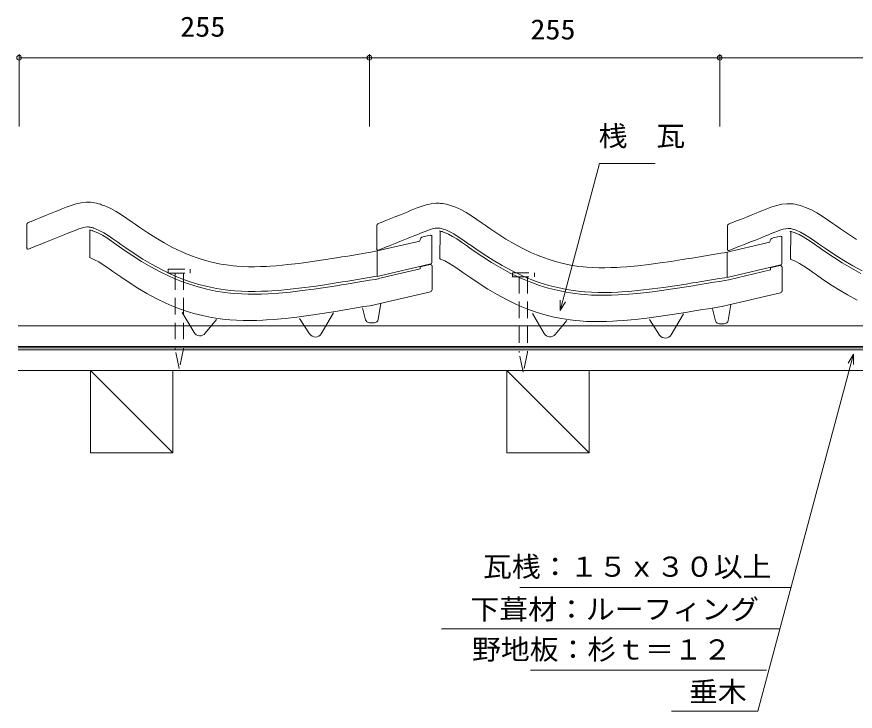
# Model space of a CAD drawing. Units: millimetres, scale not verified. Extents: x -569 to 588, y -246 to 262.
# Drawn here: x -569 to 41, y -246 to 260 of the extents above; entities that cross this region are included whole.
import ezdxf
from ezdxf.enums import TextEntityAlignment as Align

# ---------------------------------------------------------------- set-up
doc = ezdxf.new("R2010")
doc.units = ezdxf.units.MM
doc.header["$LTSCALE"] = 10
doc.linetypes.add('DASHED1', pattern=[1.8, 1.2, -0.6])
doc.linetypes.add('DASHED3', pattern=[4, 3, -1])
doc.layers.add('0-0_LAYER001', color=4, linetype='Continuous', lineweight=18)
doc.layers.add('0-1_LAYER004', color=7, linetype='Continuous', lineweight=18)
doc.styles.add('ＭＳ ゴシック', font='')
doc.styles.get('ＭＳ ゴシック').set_extended_font_data('MS Gothic')

msp = doc.modelspace()

# ---------------------------------------------------------------- linework, layer by layer
at = {"layer": '0-0_LAYER001', "color": 2}
for p, q in [((-567.33, 232.52), (-567.33, 180.02)), ((-312.33, 232.52), (-312.33, 180.02)), ((-57.33, 232.52), (-57.33, 180.02)), ((-567.33, 230.02), (-312.33, 230.02)), ((-312.33, 230.02), (-57.33, 230.02)), ((-57.33, 230.02), (197.67, 230.02)), ((453.67, 17.39), (-568.09, 17.39)), ((39.95, 14.25), (-29.66, -245.52)), ((-5.14, -155.46), (-202.82, -155.46)), ((-13.77, -185.56), (-259.77, -185.56)), ((-23.32, -215.66), (-194.99, -215.66)), ((-29.66, -245.52), (-92.56, -245.52))]:
    msp.add_line(p, q, dxfattribs=at)
at = {"layer": '0-0_LAYER001'}
for p, q in [((-560.56, 110.14), (-559.43, 110.59)), ((-561.82, 108.28), (-561.82, 91.75)), ((-516.1, 104.72), (-516.06, 104.71)), ((-516.06, 104.71), (-515.48, 104.59)), ((-515.73, 104.62), (-515.91, 84.45)), ((-515.48, 104.59), (-514.82, 104.43)), ((-514.82, 104.43), (-514.03, 104.2)), ((-514.03, 104.2), (-513.85, 104.14)), ((-513.85, 104.14), (-512.39, 103.61)), ((-307.03, 107.51), (-307.03, 90.98)), ((-305.77, 109.37), (-304.64, 109.82)), ((-261.31, 103.94), (-261.27, 103.94)), ((-261.27, 103.94), (-260.69, 103.82)), ((-260.94, 103.85), (-261.12, 83.68)), ((-260.69, 103.82), (-260.03, 103.66)), ((-51.82, 107.23), (-51.82, 90.7)), ((-50.56, 109.09), (-49.43, 109.54)), ((-512.39, 103.61), (-509.56, 102.34)), ((-509.56, 102.34), (-506.69, 100.79)), ((-506.69, 100.79), (-503.57, 98.86)), ((-503.57, 98.86), (-500.2, 96.6)), ((-268.03, 100.92), (-273.27, 99.7)), ((-266.88, 99.99), (-266.88, 80.91)), ((-260.03, 103.66), (-259.24, 103.43)), ((-259.24, 103.43), (-259.06, 103.37)), ((-259.06, 103.37), (-257.6, 102.84)), ((-257.6, 102.84), (-254.77, 101.57)), ((-254.77, 101.57), (-251.9, 100.01)), ((-251.9, 100.01), (-248.78, 98.09)), ((-248.78, 98.09), (-245.41, 95.82)), ((-13.24, 100.14), (-18.48, 98.93)), ((-12.09, 99.22), (-12.09, 80.14)), ((-6.1, 103.67), (-6.06, 103.66)), ((-6.06, 103.66), (-5.48, 103.54)), ((-5.73, 103.57), (-5.91, 83.4)), ((-5.48, 103.54), (-4.82, 103.38)), ((-4.82, 103.38), (-4.03, 103.15)), ((-4.03, 103.15), (-3.85, 103.09)), ((-3.85, 103.09), (-2.39, 102.56)), ((-2.39, 102.56), (0.44, 101.29)), ((0.44, 101.29), (3.31, 99.74)), ((3.31, 99.74), (6.43, 97.81)), ((6.43, 97.81), (9.8, 95.54)), ((-560.52, 90.81), (-554.13, 93.33)), ((-500.2, 96.6), (-496.58, 94.06)), ((-496.58, 94.06), (-494.35, 92.48)), ((-494.35, 92.48), (-490.81, 90.02)), ((-308.84, 88.91), (-275.59, 96.62)), ((-305.73, 90.03), (-299.34, 92.56)), ((-245.41, 95.82), (-241.79, 93.28)), ((-241.79, 93.28), (-239.56, 91.71)), ((-239.56, 91.71), (-236.02, 89.25)), ((-54.05, 88.14), (-20.8, 95.84)), ((-50.52, 89.76), (-44.13, 92.28)), ((9.8, 95.54), (13.42, 93.01)), ((13.42, 93.01), (15.65, 91.43)), ((-490.81, 90.02), (-484.62, 85.86)), ((-484.62, 85.86), (-478.21, 81.77)), ((-306.82, 89.38), (-306.82, 70.91)), ((-236.02, 89.25), (-229.83, 85.08)), ((-52.03, 88.61), (-52.03, 70.13)), ((15.65, 91.43), (19.19, 88.97)), ((19.19, 88.97), (25.38, 84.81)), ((-516.07, 84.58), (-515.32, 84.31)), ((-515.32, 84.31), (-512.35, 82.98)), ((-512.35, 82.98), (-509.37, 81.36)), ((-509.37, 81.36), (-506.17, 79.38)), ((-506.17, 79.38), (-502.75, 77.08)), ((-478.21, 81.77), (-471.57, 77.84)), ((-267.74, 79.96), (-306.82, 70.91)), ((-274.55, 78.15), (-268.21, 79.62)), ((-261.28, 83.81), (-260.53, 83.53)), ((-260.53, 83.53), (-257.56, 82.2)), ((-257.56, 82.2), (-254.58, 80.59)), ((-254.58, 80.59), (-251.38, 78.61)), ((-229.83, 85.08), (-223.42, 81)), ((-223.42, 81), (-216.79, 77.07)), ((-6.07, 83.53), (-5.32, 83.26)), ((-5.32, 83.26), (-2.35, 81.93)), ((-2.35, 81.93), (0.63, 80.31)), ((0.63, 80.31), (3.83, 78.33)), ((25.38, 84.81), (31.79, 80.72)), ((31.79, 80.72), (38.43, 76.79)), ((-502.75, 77.08), (-499.11, 74.53)), ((-499.11, 74.53), (-496.88, 72.96)), ((-471.57, 77.84), (-464.68, 74.11)), ((-464.68, 74.11), (-457.61, 70.7)), ((-305.64, 69.25), (-275.33, 76.34)), ((-275.32, 77.19), (-275.33, 76.34)), ((-266.77, 78.92), (-266.77, 60.75)), ((-251.38, 78.61), (-247.96, 76.31)), ((-247.96, 76.31), (-244.32, 73.76)), ((-244.32, 73.76), (-242.09, 72.19)), ((-216.79, 77.07), (-209.89, 73.34)), ((-209.89, 73.34), (-202.82, 69.92)), ((-12.95, 79.19), (-52.03, 70.13)), ((-50.85, 68.47), (-20.54, 75.57)), ((-20.53, 76.41), (-20.54, 75.57)), ((-19.76, 77.38), (-13.42, 78.85)), ((-11.98, 78.15), (-11.98, 59.98)), ((3.83, 78.33), (7.25, 76.03)), ((7.25, 76.03), (10.89, 73.48)), ((10.89, 73.48), (13.12, 71.91)), ((38.43, 76.79), (45.32, 73.06)), ((-496.88, 72.96), (-493.36, 70.51)), ((-493.36, 70.51), (-487.21, 66.37)), ((-457.61, 70.7), (-453.25, 68.8)), ((-453.25, 68.8), (-449.56, 67.33)), ((-449.56, 67.33), (-443.4, 65.13)), ((-320.7, 66.66), (-316.5, 67.35)), ((-316.5, 67.35), (-312.3, 68.05)), ((-312.3, 68.05), (-308.11, 68.74)), ((-308.11, 68.74), (-305.69, 69.15)), ((-242.09, 72.19), (-238.57, 69.74)), ((-238.57, 69.74), (-232.42, 65.6)), ((-202.82, 69.92), (-198.46, 68.03)), ((-198.46, 68.03), (-194.77, 66.56)), ((-61.71, 66.58), (-57.51, 67.27)), ((-57.51, 67.27), (-53.32, 67.97)), ((-53.32, 67.97), (-50.9, 68.37)), ((13.12, 71.91), (16.64, 69.46)), ((16.64, 69.46), (22.79, 65.32)), ((-487.21, 66.37), (-480.85, 62.32)), ((-480.85, 62.32), (-474.27, 58.42)), ((-443.4, 65.13), (-437.03, 63.18)), ((-437.03, 63.18), (-430.57, 61.52)), ((-430.57, 61.52), (-424.02, 60.17)), ((-361.21, 60.5), (-352.8, 61.61)), ((-352.8, 61.61), (-344.5, 62.83)), ((-344.5, 62.83), (-336.29, 64.12)), ((-336.29, 64.12), (-331.56, 64.88)), ((-331.56, 64.88), (-329.11, 65.28)), ((-329.11, 65.28), (-324.9, 65.97)), ((-324.9, 65.97), (-320.7, 66.66)), ((-232.42, 65.6), (-226.06, 61.55)), ((-226.06, 61.55), (-219.48, 57.65)), ((-194.77, 66.56), (-188.61, 64.35)), ((-188.61, 64.35), (-182.24, 62.4)), ((-182.24, 62.4), (-175.78, 60.75)), ((-98.01, 60.84), (-89.71, 62.06)), ((-89.71, 62.06), (-81.5, 63.34)), ((-81.5, 63.34), (-76.77, 64.11)), ((-76.77, 64.11), (-74.32, 64.51)), ((-74.32, 64.51), (-70.11, 65.19)), ((-70.11, 65.19), (-65.91, 65.88)), ((-65.91, 65.88), (-61.71, 66.58)), ((22.79, 65.32), (29.15, 61.27)), ((29.15, 61.27), (35.73, 57.37)), ((-474.27, 58.42), (-467.45, 54.73)), ((-424.02, 60.17), (-417.51, 59.15)), ((-417.51, 59.15), (-413.58, 58.68)), ((-413.58, 58.68), (-410.53, 58.4)), ((-410.53, 58.4), (-405.57, 58.08)), ((-405.57, 58.08), (-400.6, 57.93)), ((-400.6, 57.93), (-395.7, 57.91)), ((-395.7, 57.91), (-390.87, 58.02)), ((-390.87, 58.02), (-386.15, 58.22)), ((-386.15, 58.22), (-383.34, 58.38)), ((-383.34, 58.38), (-378.28, 58.74)), ((-378.28, 58.74), (-369.72, 59.52)), ((-369.72, 59.52), (-361.21, 60.5)), ((-267.92, 59.61), (-310.74, 49.69)), ((-219.48, 57.65), (-212.66, 53.96)), ((-175.78, 60.75), (-169.23, 59.4)), ((-169.23, 59.4), (-162.72, 58.37)), ((-162.72, 58.37), (-158.79, 57.91)), ((-158.79, 57.91), (-155.74, 57.63)), ((-155.74, 57.63), (-150.78, 57.31)), ((-150.78, 57.31), (-145.81, 57.15)), ((-145.81, 57.15), (-140.91, 57.14)), ((-140.91, 57.14), (-136.08, 57.24)), ((-136.08, 57.24), (-131.36, 57.45)), ((-131.36, 57.45), (-128.55, 57.61)), ((-128.55, 57.61), (-123.49, 57.97)), ((-123.49, 57.97), (-114.93, 58.75)), ((-114.93, 58.75), (-106.42, 59.72)), ((-106.42, 59.72), (-98.01, 60.84)), ((-13.13, 58.84), (-55.95, 48.92)), ((35.73, 57.37), (42.55, 53.68)), ((-467.45, 54.73), (-460.46, 51.35)), ((-460.46, 51.35), (-456.16, 49.49)), ((-456.16, 49.49), (-452.54, 48.04)), ((-320.51, 48.16), (-316.31, 48.86)), ((-316.31, 48.86), (-312.12, 49.56)), ((-312.12, 49.56), (-310.51, 49.82)), ((-305.95, 39.64), (-304.02, 51.25)), ((-212.66, 53.96), (-205.67, 50.58)), ((-205.67, 50.58), (-201.37, 48.72)), ((-57.33, 48.78), (-55.72, 49.05)), ((-51.16, 38.87), (-49.23, 50.47)), ((-452.54, 48.04), (-446.45, 45.87)), ((-440.02, 30.12), (-448.55, 44.65)), ((-446.45, 45.87), (-440.17, 43.94)), ((-440.17, 43.94), (-433.8, 42.31)), ((-356.76, 42.43), (-348.48, 43.65)), ((-348.48, 43.65), (-340.29, 44.93)), ((-347.4, 29.19), (-338.46, 44.43)), ((-340.29, 44.93), (-335.56, 45.69)), ((-335.56, 45.69), (-333.11, 46.09)), ((-333.11, 46.09), (-328.91, 46.78)), ((-328.91, 46.78), (-324.7, 47.47)), ((-324.7, 47.47), (-320.51, 48.16)), ((-315.23, 39.38), (-317.48, 47.95)), ((-201.37, 48.72), (-197.75, 47.27)), ((-197.75, 47.27), (-191.66, 45.09)), ((-185.23, 29.34), (-193.76, 43.88)), ((-191.66, 45.09), (-185.38, 43.17)), ((-185.38, 43.17), (-179.01, 41.54)), ((-101.97, 41.66), (-93.69, 42.88)), ((-93.69, 42.88), (-85.5, 44.16)), ((-92.61, 28.41), (-83.67, 43.66)), ((-85.5, 44.16), (-80.77, 44.92)), ((-80.77, 44.92), (-78.32, 45.32)), ((-78.32, 45.32), (-74.12, 46.01)), ((-74.12, 46.01), (-69.91, 46.7)), ((-69.91, 46.7), (-65.72, 47.39)), ((-65.72, 47.39), (-61.52, 48.09)), ((-60.44, 38.6), (-62.69, 47.18)), ((-61.52, 48.09), (-57.33, 48.78)), ((-433.8, 42.31), (-427.35, 40.98)), ((-431.85, 29.47), (-423.54, 39.53)), ((-427.35, 40.98), (-420.92, 39.97)), ((-420.92, 39.97), (-417.05, 39.51)), ((-417.05, 39.51), (-414.05, 39.24)), ((-414.05, 39.24), (-409.16, 38.92)), ((-409.16, 38.92), (-404.25, 38.77)), ((-404.25, 38.77), (-399.4, 38.75)), ((-399.4, 38.75), (-394.62, 38.86)), ((-394.62, 38.86), (-389.93, 39.06)), ((-389.93, 39.06), (-387.16, 39.22)), ((-387.16, 39.22), (-382.13, 39.57)), ((-382.13, 39.57), (-373.61, 40.35)), ((-373.61, 40.35), (-365.14, 41.32)), ((-365.14, 41.32), (-356.76, 42.43)), ((-355.91, 29), (-363.23, 40.3)), ((-308.91, 37.14), (-312.33, 37.14)), ((-179.01, 41.54), (-172.56, 40.2)), ((-177.06, 28.69), (-168.75, 38.76)), ((-172.56, 40.2), (-166.13, 39.19)), ((-166.13, 39.19), (-162.26, 38.74)), ((-162.26, 38.74), (-159.26, 38.46)), ((-159.26, 38.46), (-154.37, 38.15)), ((-154.37, 38.15), (-149.46, 37.99)), ((-149.46, 37.99), (-144.61, 37.98)), ((-144.61, 37.98), (-139.83, 38.08)), ((-139.83, 38.08), (-135.14, 38.28)), ((-135.14, 38.28), (-132.37, 38.44)), ((-132.37, 38.44), (-127.34, 38.8)), ((-127.34, 38.8), (-118.82, 39.58)), ((-118.82, 39.58), (-110.35, 40.55)), ((-110.35, 40.55), (-101.97, 41.66)), ((-101.12, 28.22), (-108.44, 39.53)), ((-54.12, 36.36), (-57.54, 36.36))]:
    msp.add_line(p, q, dxfattribs=at)
at = {"layer": '0-0_LAYER001', "color": 2, "linetype": 'DASHED1'}
for p, q in [((-453.73, 73.16), (-453.73, 18.02)), ((-447.73, 73.16), (-447.73, 18.27)), ((-203.29, 70.54), (-203.29, 15.39)), ((-197.29, 70.54), (-197.29, 15.64)), ((-450.78, 3.76), (-453.73, 18.02)), ((-447.73, 18.27), (-450.78, 3.76)), ((-200.34, 1.13), (-203.29, 15.39)), ((-197.29, 15.64), (-200.34, 1.13))]:
    msp.add_line(p, q, dxfattribs=at)
at = {"layer": '0-0_LAYER001', "color": 2, "linetype": 'DASHED3'}
msp.add_line((453.67, 18.89), (-568.09, 18.89), dxfattribs=at)
at = {"layer": '0-0_LAYER001'}
for points in [[(-559.43, 110.59), (-558.63, 110.91), (-555.09, 112.3), (-551.56, 113.7), (-548.01, 115.11), (-544.44, 116.54), (-540.86, 118.01), (-538.76, 118.87), (-536.7, 119.73), (-533.11, 121.18), (-529.5, 122.51), (-525.85, 123.63), (-522.18, 124.43), (-518.48, 124.83), (-516.32, 124.83), (-515.47, 124.78), (-514.01, 124.63), (-512.54, 124.4), (-511.08, 124.11), (-509.64, 123.75), (-508.2, 123.34), (-507.38, 123.07), (-504.87, 122.16), (-500.68, 120.28), (-496.65, 118.1), (-492.73, 115.67), (-488.88, 113.09), (-485.08, 110.42), (-482.88, 108.87), (-479.51, 106.53), (-473.66, 102.59), (-467.74, 98.82), (-461.71, 95.24), (-455.57, 91.92), (-449.28, 88.88), (-445.56, 87.27), (-442.48, 86.04), (-437.1, 84.11), (-431.62, 82.43), (-426.06, 81.01)], [(-304.64, 109.82), (-303.84, 110.13), (-300.31, 111.52), (-296.77, 112.92), (-293.22, 114.34), (-289.65, 115.77), (-286.07, 117.23), (-283.97, 118.1), (-281.91, 118.95), (-278.32, 120.41), (-274.71, 121.74), (-271.06, 122.86), (-267.39, 123.66), (-263.69, 124.06), (-261.53, 124.06), (-260.68, 124.01), (-259.22, 123.86), (-257.75, 123.63), (-256.29, 123.34), (-254.85, 122.98), (-253.41, 122.56), (-252.59, 122.3), (-250.08, 121.39), (-245.89, 119.51), (-241.86, 117.32), (-237.94, 114.9), (-234.09, 112.31), (-230.29, 109.65), (-228.09, 108.09), (-224.72, 105.75), (-218.87, 101.82), (-212.95, 98.04), (-206.92, 94.47), (-200.78, 91.15), (-194.49, 88.11), (-190.77, 86.5), (-187.69, 85.27), (-182.31, 83.34), (-176.83, 81.66), (-171.27, 80.24)], [(-49.43, 109.54), (-48.63, 109.86), (-45.09, 111.25), (-41.56, 112.64), (-38.01, 114.06), (-34.44, 115.49), (-30.86, 116.96), (-28.76, 117.82), (-26.7, 118.68), (-23.11, 120.13), (-19.5, 121.46), (-15.85, 122.58), (-12.18, 123.38), (-8.48, 123.78), (-6.32, 123.78), (-5.47, 123.73), (-4.01, 123.58), (-2.54, 123.35), (-1.08, 123.06), (0.36, 122.7), (1.8, 122.29), (2.62, 122.02), (5.13, 121.11), (9.32, 119.23), (13.35, 117.04), (17.27, 114.62), (21.12, 112.03), (24.92, 109.37), (27.12, 107.81), (30.49, 105.47), (36.34, 101.54), (42.26, 97.76)], [(-554.09, 93.35), (-552.04, 94.16), (-548.49, 95.55), (-544.92, 96.96), (-541.32, 98.4), (-537.68, 99.86), (-534.03, 101.35), (-531.88, 102.24), (-529.87, 103.07), (-526.62, 104.39), (-523.74, 105.45), (-521.28, 106.2), (-519.29, 106.64), (-517.52, 106.83), (-516.84, 106.83), (-516.91, 106.83), (-516.3, 106.77), (-515.71, 106.68), (-515.04, 106.54), (-514.3, 106.36), (-513.45, 106.12), (-513.2, 106.04), (-511.63, 105.47), (-508.67, 104.14), (-505.68, 102.52), (-502.49, 100.54), (-499.07, 98.24), (-495.43, 95.69), (-493.2, 94.12), (-489.68, 91.67), (-483.53, 87.53), (-477.16, 83.48), (-470.59, 79.58), (-463.77, 75.89), (-456.78, 72.51), (-452.48, 70.65), (-448.85, 69.2), (-442.77, 67.03), (-436.49, 65.1), (-430.12, 63.47)], [(-299.3, 92.58), (-297.25, 93.38), (-293.7, 94.78), (-290.13, 96.19), (-286.53, 97.63), (-282.89, 99.09), (-279.24, 100.58), (-277.09, 101.46), (-275.08, 102.3), (-271.83, 103.62), (-268.95, 104.68), (-266.49, 105.43), (-264.5, 105.87), (-262.73, 106.06), (-262.05, 106.06), (-262.12, 106.06), (-261.51, 106), (-260.92, 105.91), (-260.25, 105.77), (-259.51, 105.59), (-258.66, 105.34), (-258.41, 105.26), (-256.84, 104.69), (-253.88, 103.36), (-250.89, 101.75), (-247.7, 99.77), (-244.28, 97.47), (-240.64, 94.92), (-238.41, 93.35), (-234.89, 90.9), (-228.74, 86.76), (-222.37, 82.71), (-215.8, 78.81), (-208.98, 75.12), (-201.99, 71.74), (-197.69, 69.88), (-194.06, 68.43), (-187.98, 66.25), (-181.7, 64.33), (-175.33, 62.7)], [(-44.09, 92.3), (-42.04, 93.11), (-38.49, 94.5), (-34.92, 95.91), (-31.32, 97.35), (-27.68, 98.81), (-24.03, 100.3), (-21.88, 101.19), (-19.87, 102.02), (-16.62, 103.34), (-13.74, 104.4), (-11.28, 105.15), (-9.29, 105.59), (-7.52, 105.78), (-6.84, 105.78), (-6.91, 105.78), (-6.3, 105.72), (-5.71, 105.63), (-5.04, 105.49), (-4.3, 105.31), (-3.45, 105.06), (-3.2, 104.99), (-1.63, 104.42), (1.33, 103.09), (4.32, 101.47), (7.51, 99.49), (10.93, 97.19), (14.57, 94.64), (16.8, 93.07), (20.32, 90.62), (26.47, 86.48), (32.84, 82.43), (39.41, 78.53), (46.23, 74.84)], [(-426.06, 81.01), (-420.45, 79.85), (-414.79, 78.96), (-411.49, 78.58), (-408.97, 78.34), (-404.61, 78.06), (-400.25, 77.93), (-395.88, 77.91), (-391.52, 78.01), (-387.15, 78.2), (-384.63, 78.34), (-379.9, 78.68), (-371.77, 79.42), (-363.66, 80.35), (-355.57, 81.42), (-347.49, 82.61), (-339.43, 83.87), (-334.75, 84.62), (-332.32, 85.02), (-328.14, 85.7), (-323.95, 86.39), (-319.76, 87.08), (-315.58, 87.78), (-311.39, 88.47), (-308.97, 88.88)], [(-171.27, 80.24), (-165.66, 79.08), (-160, 78.19), (-156.7, 77.8), (-154.18, 77.57), (-149.82, 77.29), (-145.46, 77.15), (-141.09, 77.14), (-136.73, 77.23), (-132.36, 77.42), (-129.84, 77.57), (-125.11, 77.9), (-116.98, 78.65), (-108.87, 79.57), (-100.78, 80.65), (-92.7, 81.83), (-84.64, 83.1), (-79.96, 83.85), (-77.53, 84.24), (-73.35, 84.93), (-69.16, 85.62), (-64.97, 86.31), (-60.79, 87), (-56.6, 87.7), (-54.18, 88.1)], [(-430.12, 63.47), (-423.66, 62.14), (-417.24, 61.13), (-413.37, 60.67), (-410.37, 60.4), (-405.47, 60.08), (-400.56, 59.93), (-395.72, 59.91), (-390.93, 60.02), (-386.25, 60.22), (-383.47, 60.38), (-378.44, 60.73), (-369.93, 61.51), (-361.46, 62.48), (-353.08, 63.59), (-344.8, 64.81), (-336.6, 66.09), (-331.88, 66.85), (-329.43, 67.25), (-325.22, 67.94), (-321.02, 68.63), (-316.82, 69.32), (-312.63, 70.02), (-308.44, 70.72), (-306.83, 70.98)], [(-175.33, 62.7), (-168.87, 61.36), (-162.45, 60.35), (-158.58, 59.9), (-155.58, 59.62), (-150.68, 59.31), (-145.77, 59.15), (-140.93, 59.14), (-136.14, 59.24), (-131.46, 59.44), (-128.68, 59.6), (-123.65, 59.96), (-115.14, 60.74), (-106.67, 61.71), (-98.29, 62.82), (-90.01, 64.04), (-81.81, 65.32), (-77.09, 66.08), (-74.64, 66.48), (-70.43, 67.17), (-66.23, 67.86), (-62.03, 68.55), (-57.84, 69.25), (-53.65, 69.94), (-52.04, 70.21)]]:
    msp.add_lwpolyline(points, dxfattribs=at)
at = {"layer": '0-0_LAYER001', "color": 2, "linetype": 'DASHED1'}
for points in [[(-458.73, 76.16), (-442.73, 76.16), (-442.73, 73.16)], [(-458.73, 76.16), (-458.73, 73.16), (-442.73, 73.16)], [(-208.29, 73.54), (-192.29, 73.54), (-192.29, 70.54)], [(-208.29, 73.54), (-208.29, 70.54), (-192.29, 70.54)]]:
    msp.add_lwpolyline(points, dxfattribs=at)
at = {"layer": '0-0_LAYER001', "color": 2}
msp.add_lwpolyline([(36.2, 7.75), (39.95, 14.25), (39.95, 6.75)], dxfattribs=at)
for centre in [(-567.33, 230.02), (-312.33, 230.02), (-312.33, 230.02), (-57.33, 230.02), (-57.33, 230.02)]:
    msp.add_circle(centre, 1.7, dxfattribs=at)
at = {"layer": '0-0_LAYER001'}
for centre, radius, start, end in [((-559.82, 108.28), 2, 111.74902, 180), ((-305.03, 107.51), 2, 111.74902, 180), ((-49.82, 107.23), 2, 111.74902, 180), ((-272.59, 96.78), 3, 103.0288, 179.5), ((-267.8, 99.94), 1, 359.5, 103.0288), ((-17.8, 96.01), 3, 103.0288, 179.5), ((-13.01, 99.17), 1, 359.5, 103.0288), ((-560.89, 91.74), 1, 179.5, 291.53166), ((-306.1, 90.96), 1, 179.5, 291.53166), ((-50.89, 90.69), 1, 179.5, 291.53166), ((-267.99, 78.65), 1, 359.5, 103.08296), ((-267.97, 80.93), 1, 283.04497, 359.5), ((-13.18, 80.16), 1, 283.04497, 359.5), ((-274.32, 77.18), 1, 103.08296, 179.5), ((-19.53, 76.41), 1, 103.08296, 179.5), ((-13.2, 77.88), 1, 359.5, 103.08296), ((-268.15, 60.58), 1, 283.04497, 359.5), ((-13.36, 59.81), 1, 283.04497, 359.5), ((-312.33, 40.14), 3, 194.67639, 270), ((-308.91, 40.14), 3, 270, 350.53767), ((-57.54, 39.36), 3, 194.67639, 270), ((-54.12, 39.36), 3, 270, 350.53767), ((-435.71, 32.65), 5, 210.42578, 320.47001), ((-351.71, 31.71), 5, 212.93986, 329.61716), ((-180.92, 31.87), 5, 210.42578, 320.47001), ((-96.92, 30.94), 5, 212.93986, 329.61716)]:
    msp.add_arc(centre, radius, start, end, dxfattribs=at)
at = {"layer": '0-1_LAYER004'}
for p, q in [((-312.33, 232.52), (-312.33, 180.02)), ((-57.33, 232.52), (-57.33, 180.02)), ((-567.33, 231.72), (-567.33, 180.02)), ((-567.33, 230.02), (497.67, 230.02)), ((-173.43, 46), (-144.77, 152.97)), ((-144.77, 152.97), (-104.27, 152.97)), ((-568.09, 34.87), (453.67, 34.87)), ((453.67, 19.87), (-568.09, 19.87)), ((453.67, 18.89), (-568.09, 18.89)), ((-568.09, 17.39), (453.67, 17.39)), ((39.95, 14.25), (-29.66, -245.52)), ((39.95, 14.25), (36.2, 7.75)), ((39.95, 14.25), (39.95, 6.75)), ((-455.33, -57.61), (-515.33, 2.39)), ((-152.33, -57.61), (-212.33, 2.39)), ((-202.82, -155.46), (-5.53, -155.46)), ((-259.77, -185.56), (-13.77, -185.56)), ((-194.99, -215.66), (-23.32, -215.66)), ((-92.56, -245.52), (-29.66, -245.52))]:
    msp.add_line(p, q, dxfattribs=at)
at = {"layer": '0-1_LAYER004', "color": 2}
for p, q in [((453.67, 34.87), (-568.09, 34.87)), ((453.67, 19.87), (-568.09, 19.87)), ((453.67, 2.39), (-568.09, 2.39)), ((-455.33, -57.61), (-515.33, 2.39)), ((-152.33, -57.61), (-212.33, 2.39))]:
    msp.add_line(p, q, dxfattribs=at)
for points in [[(-173.43, 46), (-144.77, 152.97), (-104.27, 152.97)], [(-169.68, 52.49), (-173.43, 46), (-173.43, 53.5)]]:
    msp.add_lwpolyline(points, dxfattribs=at)
at = {"layer": '0-1_LAYER004'}
for points in [[(-173.43, 53.5), (-173.43, 46), (-169.68, 52.49)], [(393.67, 2.39), (393.67, -57.61), (453.67, -57.61), (453.67, 2.39), (-568.09, 2.39)], [(-515.33, 2.39), (-515.33, -57.61), (-455.33, -57.61), (-455.33, 2.39)], [(-212.33, 2.39), (-212.33, -57.61), (-152.33, -57.61), (-152.33, 2.39)]]:
    msp.add_lwpolyline(points, dxfattribs=at)
at = {"layer": '0-1_LAYER004', "color": 2}
for points in [[(-455.33, -57.61), (-455.33, 2.39), (-515.33, 2.39), (-515.33, -57.61)], [(-152.33, -57.61), (-152.33, 2.39), (-212.33, 2.39), (-212.33, -57.61)]]:
    msp.add_lwpolyline(points, close=True, dxfattribs=at)

# ---------------------------------------------------------------- texts
at = {"layer": '0-0_LAYER001', "color": 7, "style": 'ＭＳ ゴシック'}
for s, width, p in [('255', 1.1, (-450.12, 240.89)), ('255', 1.1, (-195.22, 238.89)), ('桟\u3000瓦', 1.05, (-145.53, 161.27)), ('\u3000瓦桟：１５ｘ３０以上\u3000\u3000', 1.05, (-250.65, -152.08)), ('\u3000下葺材：ルーフィング', 1.05, (-259.77, -183.06)), ('\u3000野地板：杉ｔ＝１２\u3000', 1.05, (-258.67, -212.3)), ('\u3000垂木\u3000', 1.05, (-100.75, -243.08))]:
    msp.add_text(s, height=14.66, dxfattribs=dict(at, width=width)).set_placement(p, align=Align.BOTTOM_LEFT)

doc.saveas('drawing.dxf')
